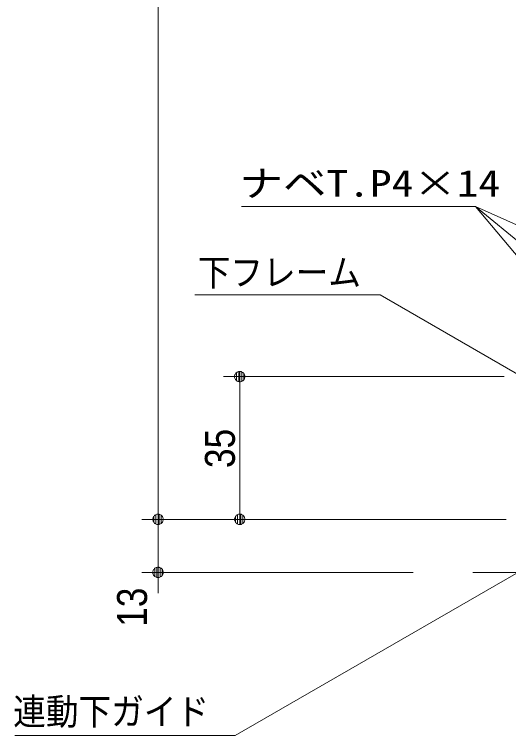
# Model space of a CAD drawing. Units: millimetres, scale not verified. Extents: x -6062 to 6062, y -3045 to 3045.
# Drawn here: x 126 to 731, y -2150 to -1266 of the extents above; entities that cross this region are included whole.
import ezdxf
from ezdxf.enums import TextEntityAlignment as Align

# ---------------------------------------------------------------- set-up
doc = ezdxf.new("R2010")
doc.units = ezdxf.units.MM
doc.header["$LTSCALE"] = 20
for name, color, linetype, lineweight in [('0-1_2寸法-1', 7, 'Continuous', 9), ('0-2_0', 7, 'Continuous', 9), ('0-3_2寸法-3', 7, 'Continuous', 9), ('0-4_3一般', 7, 'Continuous', 9), ('0-5_2寸法-2', 7, 'Continuous', 9)]:
    doc.layers.add(name, color=color, linetype=linetype, lineweight=lineweight)
doc.styles.add('ＭＳ ゴシック', font='')
doc.styles.add('ＭＳ Ｐゴシック', font='')
doc.styles.get('ＭＳ ゴシック').set_extended_font_data('MS Gothic')
doc.styles.get('ＭＳ Ｐゴシック').set_extended_font_data('MS PGothic')

# ---------------------------------------------------------------- blocks, each defined once
blk = doc.blocks.new('グループ')
at = {"layer": '0-4_3一般'}
blk.add_line((49499.9, -39000), (63663.7, -39000), dxfattribs=at)
blk = doc.blocks.new('グループ-104')
at = {"layer": '0-4_3一般'}
blk.add_blockref('グループ', (0, 0), dxfattribs=at)
blk = doc.blocks.new('_Dot')
at = {"layer": '0-2_0'}
for p, q in [((-10, 0), (-20, 0)), ((9.78, 2), (-9.78, 2)), ((7.99, 6), (-7.99, 6)), ((9.16, -3.98), (-9.16, -3.98)), ((6, -7.98), (-6, -7.98))]:
    blk.add_line(p, q, dxfattribs=at)
for points in [[(10, 0), (9.92, 1.25), (9.69, 2.49), (9.3, 3.68), (8.76, 4.82), (8.09, 5.88), (7.29, 6.85), (6.37, 7.71), (5.36, 8.44), (4.26, 9.05), (3.09, 9.51), (1.87, 9.82), (0.63, 9.98), (-0.63, 9.98), (-1.87, 9.82), (-3.09, 9.51), (-4.26, 9.05), (-5.36, 8.44), (-6.37, 7.71), (-7.29, 6.85), (-8.09, 5.88), (-8.76, 4.82), (-9.3, 3.68), (-9.69, 2.49), (-9.92, 1.25), (-10, 0), (0, 0)], [(-10, 0), (-9.92, -1.25), (-9.69, -2.49), (-9.3, -3.68), (-8.76, -4.82), (-8.09, -5.88), (-7.29, -6.85), (-6.37, -7.71), (-5.36, -8.44), (-4.26, -9.05), (-3.09, -9.51), (-1.87, -9.82), (-0.63, -9.98), (0.63, -9.98), (1.87, -9.82), (3.09, -9.51), (4.26, -9.05), (5.36, -8.44), (6.37, -7.71), (7.29, -6.85), (8.09, -5.88), (8.76, -4.82), (9.3, -3.68), (9.69, -2.49), (9.92, -1.25), (10, 0), (0, 0)]]:
    blk.add_lwpolyline(points, close=True, dxfattribs=at)

msp = doc.modelspace()

# ---------------------------------------------------------------- linework, layer by layer
at = {"layer": '0-1_2寸法-1'}
for p, q in [((302.18, 802.53), (302.18, -1872.29)), ((725.68, -1710), (382.18, -1710)), ((402.18, -1872.29), (402.18, -1722.71)), ((382.18, -1885), (282.18, -1885)), ((728.18, -1885), (382.18, -1885))]:
    msp.add_line(p, q, dxfattribs=at)
at = {"layer": '0-3_2寸法-3'}
for q in [(932.68, -1700), (932.68, -1790)]:
    msp.add_line((690.68, -1501.6), q, dxfattribs=at)
for points in [[(932.68, -1610), (690.68, -1501.6), (404.38, -1501.6)], [(747.18, -1710), (573.98, -1610), (347.1, -1610)], [(785.68, -1925.25), (396.41, -2150), (127.08, -2150)]]:
    msp.add_lwpolyline(points, dxfattribs=at)
at = {"layer": '0-5_2寸法-2'}
for p, q in [((302.18, -1872.29), (302.18, -1859.58)), ((382.18, -1885), (282.18, -1885)), ((302.18, -1885), (302.18, -1950)), ((614.31, -1950), (282.18, -1950)), ((302.18, -1962.71), (302.18, -1975.42))]:
    msp.add_line(p, q, dxfattribs=at)

# ---------------------------------------------------------------- block references
at = {"layer": '0-1_2寸法-1', "xscale": 0.6356201, "yscale": 0.6356201}
for p, rotation in [((402.18, -1710), 90), ((302.18, -1885), 270), ((402.18, -1885), 270)]:
    msp.add_blockref('_Dot', p, dxfattribs=dict(at, rotation=rotation))
at = {"layer": '0-4_3一般', "xscale": 0.05, "yscale": 0.05}
msp.add_blockref('グループ-104', (-1787.5, 0), dxfattribs=at)
at = {"layer": '0-5_2寸法-2', "xscale": 0.6356201, "yscale": 0.6356201}
for p, rotation in [((302.18, -1885), 270), ((302.18, -1950), 90)]:
    msp.add_blockref('_Dot', p, dxfattribs=dict(at, rotation=rotation))

# ---------------------------------------------------------------- texts
at = {"layer": '0-1_2寸法-1', "style": 'ＭＳ Ｐゴシック', "width": 0.9}
msp.add_text('35', height=36.66, rotation=90, dxfattribs=at).set_placement((407.24, -1822.09), align=Align.BOTTOM_LEFT)
at = {"layer": '0-3_2寸法-3', "style": 'ＭＳ ゴシック'}
for s, width, p in [('ナベT.P4×14', 1.2, (401.88, -1499.2)), ('下フレーム', 0.9, (350.76, -1608.38)), ('連動下ガイド', 0.9, (124.98, -2146.66))]:
    msp.add_text(s, height=32.55, dxfattribs=dict(at, width=width)).set_placement(p, align=Align.BOTTOM_LEFT)
at = {"layer": '0-5_2寸法-2', "style": 'ＭＳ Ｐゴシック', "width": 0.9}
msp.add_text('13', height=36.66, rotation=90, dxfattribs=at).set_placement((299.7, -2016.66), align=Align.BOTTOM_LEFT)

doc.saveas('drawing.dxf')
